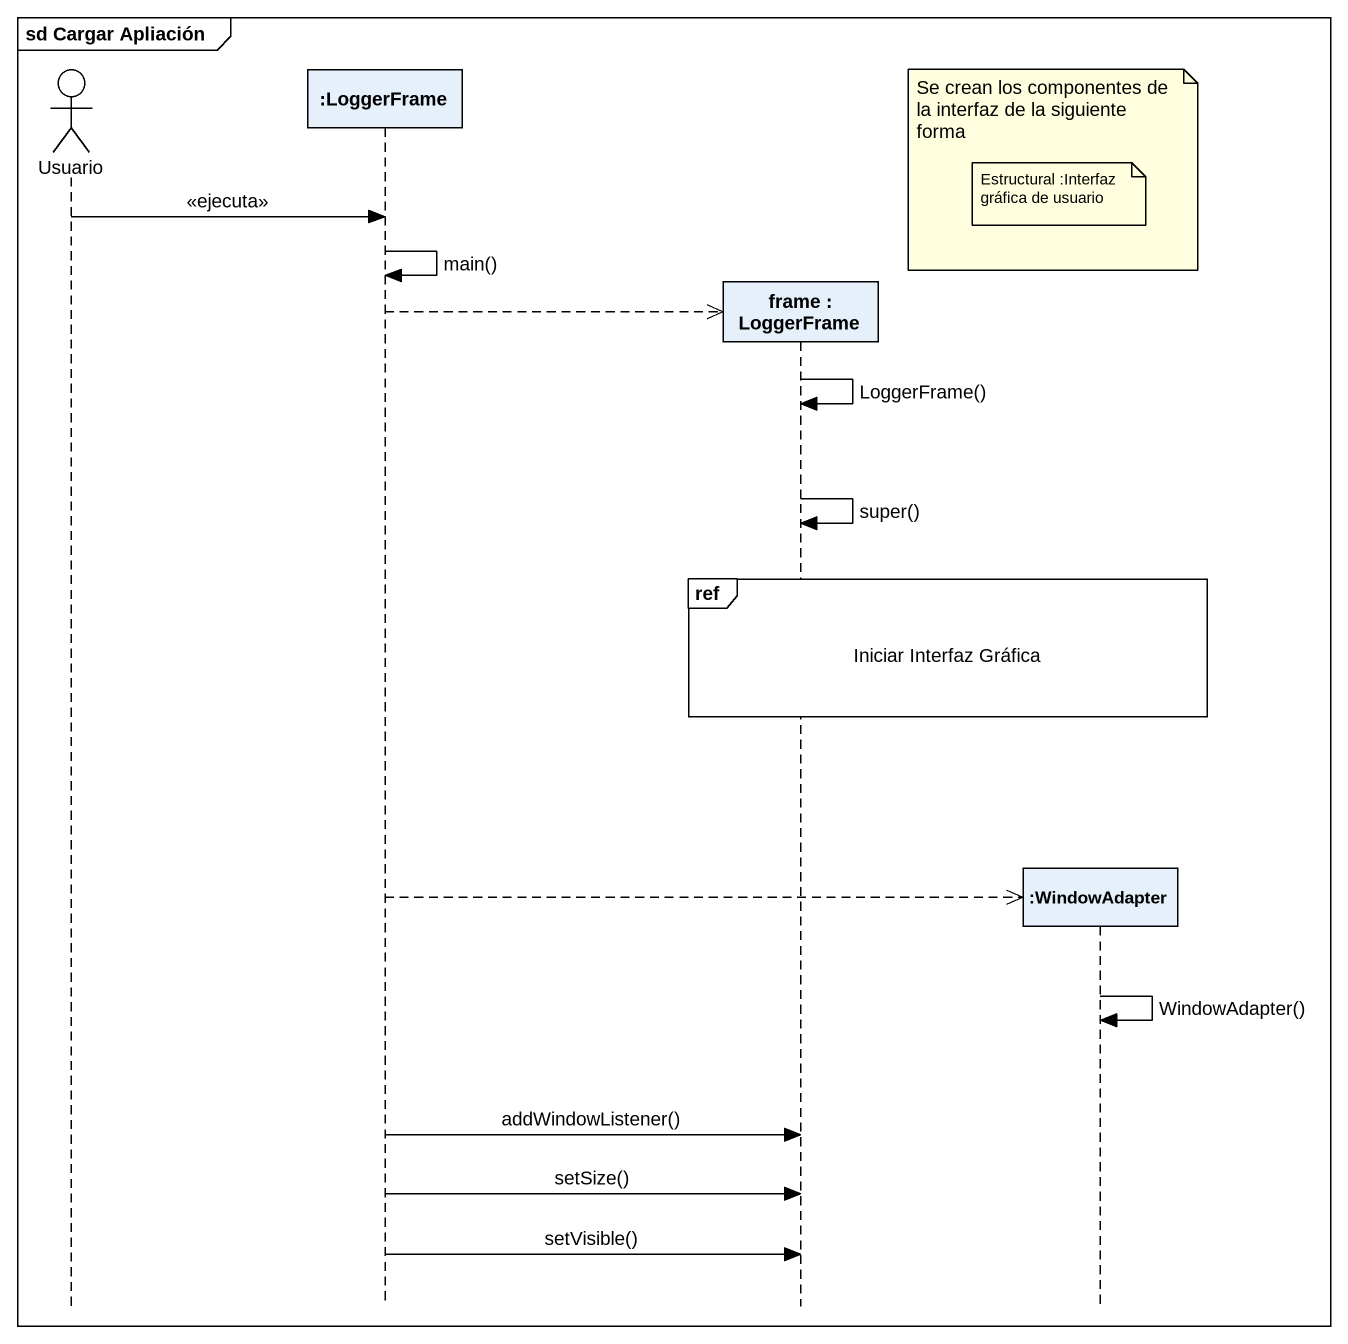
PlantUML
@startuml
mainframe sd Cargar Apliación
hide footbox
actor Usuario
participant ":LoggerFrame" as LoggerFrame
participant "frame : LoggerFrame" as frame_
participant ":WindowAdapter" as WindowAdapter

note over WindowAdapter : Se crean los componentes de la interfaz de la siguiente forma
note over WindowAdapter : Estructural :Interfaz gráfica de usuario
Usuario -> LoggerFrame : <<ejecuta>>
LoggerFrame -> LoggerFrame : main()
LoggerFrame -->> frame_ **
frame_ -> frame_ : LoggerFrame()
frame_ -> frame_ : super()
ref over frame_, WindowAdapter : Iniciar Interfaz Gráfica
LoggerFrame -->> WindowAdapter **
WindowAdapter -> WindowAdapter : WindowAdapter()
LoggerFrame -> frame_ : addWindowListener()
LoggerFrame -> frame_ : setSize()
LoggerFrame -> frame_ : setVisible()
@enduml
